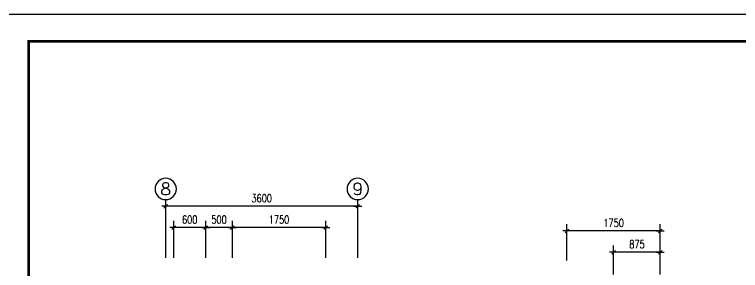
# Model space of a CAD drawing. Extents: x -105837 to 547563, y 466041 to 508041.
# Drawn here: x 369838 to 397054, y 498446 to 508041 of the extents above; entities that cross this region are included whole.
import ezdxf
from ezdxf.enums import TextEntityAlignment as Align

# ---------------------------------------------------------------- set-up
doc = ezdxf.new("R2010")
doc.units = 0
doc.header["$LTSCALE"] = 1000
doc.header["$MEASUREMENT"] = 0
doc.layers.get('0').update_dxf_attribs({"linetype": 'CONTINUOUS'})
doc.layers.get('DEFPOINTS').update_dxf_attribs({"linetype": 'CONTINUOUS'})
for name, color, linetype in [('AXIS', 3, 'CONTINUOUS'), ('AXIS_TEXT', 7, 'CONTINUOUS'), ('PUB_DIM', 3, 'CONTINUOUS'), ('PUB_TITLE', 4, 'CONTINUOUS')]:
    doc.layers.add(name, color=color, linetype=linetype)
doc.styles.add('COMPLEX', font='COMPLEX.shx')
doc.styles.add('DIM_FONT', font='SIMPLEX.shx', dxfattribs={"width": 0.75})
doc.dimstyles.new('DIMN', dxfattribs={"dimtxt": 300, "dimasz": 1, "dimexe": 250, "dimexo": 300, "dimgap": 150, "dimtad": 1, "dimdec": 0, "dimzin": 0, "dimdsep": 46, "dimtxsty": 'DIM_FONT', "dimblk": '_DIMX', "dimcen": 0.09, "dimclrt": 7, "dimadec": 0, "dimazin": 0, "dimtfac": 1, "dimtdec": 0, "dimtix": 1, "dimtmove": 2, "dimatfit": 3, "dimldrblk": '_DIMX', "dimfxl": 1, "dimtolj": 1, "dimtzin": 0, "dimarcsym": 0})

# ---------------------------------------------------------------- blocks, each defined once
blk = doc.blocks.new('_DIMX')
blk.add_line((-150, 0), (150, 0))
at = {"const_width": 50}
blk.add_lwpolyline([(-70, -70), (70, 70)], dxfattribs=at)
blk = doc.blocks.new('*D46')
at = {"layer": 'DEFPOINTS', "color": 0, "transparency": 16777216}
for p in [(375505, 500851), (375505, 498614), (382705, 498614)]:
    blk.add_point(p, dxfattribs=at)
at = {"layer": 'PUB_DIM', "color": 0, "lineweight": -2, "transparency": 16777216}
for p, q in [((375505, 498914), (375505, 501101)), ((382705, 498914), (382705, 501101)), ((382704, 500851), (375506, 500851))]:
    blk.add_line(p, q, dxfattribs=at)
at = {"layer": 'PUB_DIM', "color": 0, "lineweight": -2, "transparency": 16777216, "rotation": 180}
blk.add_blockref('_DIMX', (375505, 500851), dxfattribs=at)
at = {"layer": 'PUB_DIM', "color": 0, "lineweight": -2, "transparency": 16777216}
blk.add_blockref('_DIMX', (382705, 500851), dxfattribs=at)
at = {"layer": 'PUB_DIM', "color": 7, "transparency": 16777216, "insert": (379105, 501151), "char_height": 300, "attachment_point": 5, "style": 'DIM_FONT'}
blk.add_mtext('\\A1;3600', dxfattribs=at)
blk = doc.blocks.new('*D47')
at = {"layer": 'DEFPOINTS', "color": 0, "transparency": 16777216}
for p in [(375805, 500051), (375805, 498614, -2546), (377005, 498614, -2546)]:
    blk.add_point(p, dxfattribs=at)
at = {"layer": 'PUB_DIM', "color": 0, "lineweight": -2, "transparency": 16777216}
for p, q in [((375805, 498914), (375805, 500301)), ((377005, 498914), (377005, 500301)), ((377004, 500051), (375806, 500051))]:
    blk.add_line(p, q, dxfattribs=at)
at = {"layer": 'PUB_DIM', "color": 0, "lineweight": -2, "transparency": 16777216, "rotation": 180}
blk.add_blockref('_DIMX', (375805, 500051), dxfattribs=at)
at = {"layer": 'PUB_DIM', "color": 0, "lineweight": -2, "transparency": 16777216}
blk.add_blockref('_DIMX', (377005, 500051), dxfattribs=at)
at = {"layer": 'PUB_DIM', "color": 7, "transparency": 16777216, "insert": (376405, 500351), "char_height": 300, "attachment_point": 5, "style": 'DIM_FONT'}
blk.add_mtext('\\A1;600', dxfattribs=at)
blk = doc.blocks.new('*D54')
at = {"layer": 'DEFPOINTS', "color": 0, "transparency": 16777216}
for p in [(390549, 499926), (390549, 498521), (394049, 498521)]:
    blk.add_point(p, dxfattribs=at)
at = {"layer": 'PUB_DIM', "color": 0, "lineweight": -2, "transparency": 16777216}
for p, q in [((390549, 498821), (390549, 500176)), ((394049, 498821), (394049, 500176)), ((394048, 499926), (390550, 499926))]:
    blk.add_line(p, q, dxfattribs=at)
at = {"layer": 'PUB_DIM', "color": 0, "lineweight": -2, "transparency": 16777216, "rotation": 180}
blk.add_blockref('_DIMX', (390549, 499926), dxfattribs=at)
at = {"layer": 'PUB_DIM', "color": 0, "lineweight": -2, "transparency": 16777216}
blk.add_blockref('_DIMX', (394049, 499926), dxfattribs=at)
at = {"layer": 'PUB_DIM', "color": 7, "transparency": 16777216, "insert": (392299, 500226), "char_height": 300, "attachment_point": 5, "style": 'DIM_FONT'}
blk.add_mtext('\\A1;1750', dxfattribs=at)
blk = doc.blocks.new('*D55')
at = {"layer": 'DEFPOINTS', "color": 0, "transparency": 16777216}
for p in [(392299, 499126), (392299, 497989, 1273), (394049, 497989, 1273)]:
    blk.add_point(p, dxfattribs=at)
at = {"layer": 'PUB_DIM', "color": 0, "lineweight": -2, "transparency": 16777216}
for p, q in [((392299, 498289), (392299, 499376)), ((394049, 498289), (394049, 499376)), ((394048, 499126), (392300, 499126))]:
    blk.add_line(p, q, dxfattribs=at)
at = {"layer": 'PUB_DIM', "color": 0, "lineweight": -2, "transparency": 16777216, "rotation": 180}
blk.add_blockref('_DIMX', (392299, 499126), dxfattribs=at)
at = {"layer": 'PUB_DIM', "color": 0, "lineweight": -2, "transparency": 16777216}
blk.add_blockref('_DIMX', (394049, 499126), dxfattribs=at)
at = {"layer": 'PUB_DIM', "color": 7, "transparency": 16777216, "insert": (393174, 499426), "char_height": 300, "attachment_point": 5, "style": 'DIM_FONT'}
blk.add_mtext('\\A1;875', dxfattribs=at)
blk = doc.blocks.new('_axiso')
blk.add_circle((0, 0), 0.5)
at = {"layer": 'AXIS_TEXT', "style": 'COMPLEX', "width": 1.041667}
blk.add_attdef('A', text='', height=0.56, dxfattribs=at).set_placement((-0.25, -0.28), (0.25, -0.28), align=Align.FIT)
blk = doc.blocks.new('*D114')
at = {"layer": 'DEFPOINTS', "color": 0, "transparency": 16777216}
for p in [(378005, 500051), (378005, 498614, -2546), (381505, 498614, -2546)]:
    blk.add_point(p, dxfattribs=at)
at = {"layer": 'PUB_DIM', "color": 0, "lineweight": -2, "transparency": 16777216}
for p, q in [((378005, 498914), (378005, 500301)), ((381505, 498914), (381505, 500301)), ((381504, 500051), (378006, 500051))]:
    blk.add_line(p, q, dxfattribs=at)
at = {"layer": 'PUB_DIM', "color": 0, "lineweight": -2, "transparency": 16777216, "rotation": 180}
blk.add_blockref('_DIMX', (378005, 500051), dxfattribs=at)
at = {"layer": 'PUB_DIM', "color": 0, "lineweight": -2, "transparency": 16777216}
blk.add_blockref('_DIMX', (381505, 500051), dxfattribs=at)
at = {"layer": 'PUB_DIM', "color": 7, "transparency": 16777216, "insert": (379755, 500351), "char_height": 300, "attachment_point": 5, "style": 'DIM_FONT'}
blk.add_mtext('\\A1;1750', dxfattribs=at)
blk = doc.blocks.new('*D116')
at = {"layer": 'DEFPOINTS', "color": 0, "transparency": 16777216}
for p in [(377005, 500051), (377005, 498614, -2546), (378005, 498614, -2546)]:
    blk.add_point(p, dxfattribs=at)
at = {"layer": 'PUB_DIM', "color": 0, "lineweight": -2, "transparency": 16777216}
for p, q in [((377005, 498914), (377005, 500301)), ((378005, 498914), (378005, 500301)), ((378004, 500051), (377006, 500051))]:
    blk.add_line(p, q, dxfattribs=at)
at = {"layer": 'PUB_DIM', "color": 0, "lineweight": -2, "transparency": 16777216, "rotation": 180}
blk.add_blockref('_DIMX', (377005, 500051), dxfattribs=at)
at = {"layer": 'PUB_DIM', "color": 0, "lineweight": -2, "transparency": 16777216}
blk.add_blockref('_DIMX', (378005, 500051), dxfattribs=at)
at = {"layer": 'PUB_DIM', "color": 7, "transparency": 16777216, "insert": (377505, 500351), "char_height": 300, "attachment_point": 5, "style": 'DIM_FONT'}
blk.add_mtext('\\A1;500', dxfattribs=at)

msp = doc.modelspace()

# ---------------------------------------------------------------- linework, layer by layer
at = {"layer": 'PUB_TITLE'}
msp.add_lwpolyline([(369363.01576, 466040.74173), (428763.01576, 466040.74173), (428763.01576, 508040.74173), (369363.01576, 508040.74173)], close=True, dxfattribs=at)
at = {"layer": 'PUB_TITLE', "const_width": 100}
msp.add_lwpolyline([(370363.01576, 467040.74173), (427763.01576, 467040.74173), (427763.01576, 507040.74173), (370363.01576, 507040.74173)], close=True, dxfattribs=at)

# ---------------------------------------------------------------- block references
at = {"layer": 'AXIS'}
ref = msp.add_blockref('_axiso', (375505.05671, 501501.32737, 2545.58441), dxfattribs=dict(at, xscale=-800, yscale=800, zscale=800, rotation=180))
ref.add_attrib('A', '8', dxfattribs={"layer": 'AXIS_TEXT', "height": 448, "style": 'COMPLEX', "width": 1.339286}).set_placement((375305.05671, 501277.32737, 2545.58441), (375705.05671, 501277.32737, 2545.58441), align=Align.FIT)
ref = msp.add_blockref('_axiso', (382705.05671, 501501.32737, 2545.58441), dxfattribs=dict(at, xscale=-800, yscale=800, zscale=800, rotation=180))
ref.add_attrib('A', '9', dxfattribs={"layer": 'AXIS_TEXT', "height": 448, "style": 'COMPLEX', "width": 1.339286}).set_placement((382505.05671, 501277.32737, 2545.58441), (382905.05671, 501277.32737, 2545.58441), align=Align.FIT)

# ---------------------------------------------------------------- dimensions: what is measured, and where the dimension line sits
at = {"layer": 'PUB_DIM'}
for p1, p2, distance, picture, middle in [((382705.05671, 498613.76, 2545.58441), (375505.05671, 498613.76, 2545.58441), -2237.56738, '*D46', (379105.05671, 501151.32737, 2545.58441)), ((377005.05671, 498613.76), (375805.05671, 498613.76), -1437.56738, '*D47', (376405.05671, 500351.32737, 2545.58441)), ((378005.05671, 498613.76), (377005.05671, 498613.76), -1437.56738, '*D116', (377505.05671, 500351.32737, 2545.58441)), ((381505.05671, 498613.76), (378005.05671, 498613.76), -1437.56738, '*D114', (379755.05671, 500351.32737, 2545.58441)), ((394048.89038, 498521.23142), (390548.89038, 498521.23142), -1405.21856, '*D54', (392298.89038, 500226.44998)), ((394048.89038, 497989.26433, 1272.79221), (392298.89038, 497989.26433, 1272.79221), -1137.18564, '*D55', (393173.89038, 499426.44998))]:
    dim = msp.add_aligned_dim(p1=p1, p2=p2, distance=distance, dimstyle='DIMN', override={"dimlfac": 0.5}, dxfattribs=at)
    dim.commit()
    dim.dimension.update_dxf_attribs({"geometry": picture, "text_midpoint": middle})

doc.saveas('drawing.dxf')
